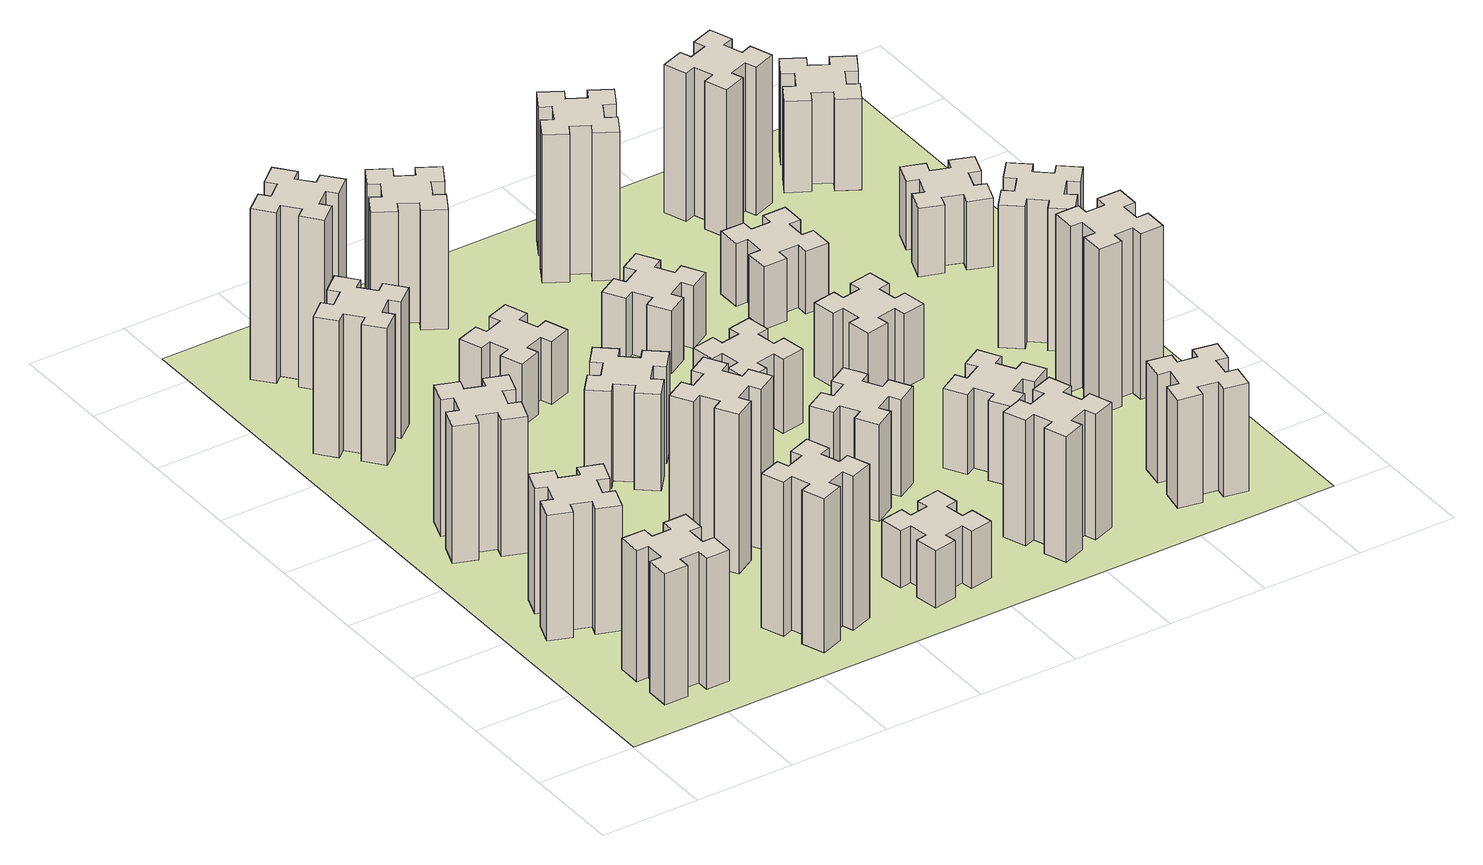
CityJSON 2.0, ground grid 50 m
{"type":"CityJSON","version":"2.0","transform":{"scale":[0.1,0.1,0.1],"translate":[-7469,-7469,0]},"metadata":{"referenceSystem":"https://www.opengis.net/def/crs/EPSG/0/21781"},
"CityObjects":{
"building1":{"type":"Building","attributes":{"class":"1000","function":"1000","usage":"1000","yearOfConstruction":2016,"roofType":"1000","measuredHeight":69,"storeysAboveGround":30,"storeysBelowGround":0},"geometry":[{"type":"Solid","lod":"1","boundaries":[[[[0,1,2,3,4,5,6,7,8,9,10,11,12,13,14,15,16,17,18,19]],[[17,16,20,21]],[[16,15,22,20]],[[15,14,23,22]],[[14,13,24,23]],[[13,12,25,24]],[[12,11,26,25]],[[11,10,27,26]],[[10,9,28,27]],[[9,8,29,28]],[[8,7,30,29]],[[7,6,31,30]],[[6,5,32,31]],[[5,4,33,32]],[[4,3,34,33]],[[3,2,35,34]],[[2,1,36,35]],[[1,0,37,36]],[[0,19,38,37]],[[19,18,39,38]],[[18,17,21,39]],[[24,25,26,27,28,29,30,31,32,33,34,35,36,37,38,39,21,20,22,23]]]]}]},
"building2":{"type":"Building","attributes":{"class":"1000","function":"1000","usage":"1000","yearOfConstruction":2016,"roofType":"1000","measuredHeight":66,"storeysAboveGround":30,"storeysBelowGround":0},"geometry":[{"type":"Solid","lod":"1","boundaries":[[[[40,41,42,43,44,45,46,47,48,49,50,51,52,53,54,55,56,57,58,59]],[[57,56,60,61]],[[56,55,62,60]],[[55,54,63,62]],[[54,53,64,63]],[[53,52,65,64]],[[52,51,66,65]],[[51,50,67,66]],[[50,49,68,67]],[[49,48,69,68]],[[48,47,70,69]],[[47,46,71,70]],[[46,45,72,71]],[[45,44,73,72]],[[44,43,74,73]],[[43,42,75,74]],[[42,41,76,75]],[[41,40,77,76]],[[40,59,78,77]],[[59,58,79,78]],[[58,57,61,79]],[[64,65,66,67,68,69,70,71,72,73,74,75,76,77,78,79,61,60,62,63]]]]}]},
"building3":{"type":"Building","attributes":{"class":"1000","function":"1000","usage":"1000","yearOfConstruction":2016,"roofType":"1000","measuredHeight":72,"storeysAboveGround":30,"storeysBelowGround":0},"geometry":[{"type":"Solid","lod":"1","boundaries":[[[[80,81,82,83,84,85,86,87,88,89,90,91,92,93,94,95,96,97,98,99]],[[97,96,100,101]],[[96,95,102,100]],[[95,94,103,102]],[[94,93,104,103]],[[93,92,105,104]],[[92,91,106,105]],[[91,90,107,106]],[[90,89,108,107]],[[89,88,109,108]],[[88,87,110,109]],[[87,86,111,110]],[[86,85,112,111]],[[85,84,113,112]],[[84,83,114,113]],[[83,82,115,114]],[[82,81,116,115]],[[81,80,117,116]],[[80,99,118,117]],[[99,98,119,118]],[[98,97,101,119]],[[104,105,106,107,108,109,110,111,112,113,114,115,116,117,118,119,101,100,102,103]]]]}]},
"building4":{"type":"Building","attributes":{"class":"1000","function":"1000","usage":"1000","yearOfConstruction":2016,"roofType":"1000","measuredHeight":72,"storeysAboveGround":30,"storeysBelowGround":0},"geometry":[{"type":"Solid","lod":"1","boundaries":[[[[120,121,122,123,124,125,126,127,128,129,130,131,132,133,134,135,136,137,138,139]],[[137,136,140,141]],[[136,135,142,140]],[[135,134,143,142]],[[134,133,144,143]],[[133,132,145,144]],[[132,131,146,145]],[[131,130,147,146]],[[130,129,148,147]],[[129,128,149,148]],[[128,127,150,149]],[[127,126,151,150]],[[126,125,152,151]],[[125,124,153,152]],[[124,123,154,153]],[[123,122,155,154]],[[122,121,156,155]],[[121,120,157,156]],[[120,139,158,157]],[[139,138,159,158]],[[138,137,141,159]],[[144,145,146,147,148,149,150,151,152,153,154,155,156,157,158,159,141,140,142,143]]]]}]},
"building5":{"type":"Building","attributes":{"class":"1000","function":"1000","usage":"1000","yearOfConstruction":2016,"roofType":"1000","measuredHeight":81,"storeysAboveGround":30,"storeysBelowGround":0},"geometry":[{"type":"Solid","lod":"1","boundaries":[[[[160,161,162,163,164,165,166,167,168,169,170,171,172,173,174,175,176,177,178,179]],[[177,176,180,181]],[[176,175,182,180]],[[175,174,183,182]],[[174,173,184,183]],[[173,172,185,184]],[[172,171,186,185]],[[171,170,187,186]],[[170,169,188,187]],[[169,168,189,188]],[[168,167,190,189]],[[167,166,191,190]],[[166,165,192,191]],[[165,164,193,192]],[[164,163,194,193]],[[163,162,195,194]],[[162,161,196,195]],[[161,160,197,196]],[[160,179,198,197]],[[179,178,199,198]],[[178,177,181,199]],[[184,185,186,187,188,189,190,191,192,193,194,195,196,197,198,199,181,180,182,183]]]]}]},
"building6":{"type":"Building","attributes":{"class":"1000","function":"1000","usage":"1000","yearOfConstruction":2016,"roofType":"1000","measuredHeight":90,"storeysAboveGround":30,"storeysBelowGround":0},"geometry":[{"type":"Solid","lod":"1","boundaries":[[[[200,201,202,203,204,205,206,207,208,209,210,211,212,213,214,215,216,217,218,219]],[[217,216,220,221]],[[216,215,222,220]],[[215,214,223,222]],[[214,213,224,223]],[[213,212,225,224]],[[212,211,226,225]],[[211,210,227,226]],[[210,209,228,227]],[[209,208,229,228]],[[208,207,230,229]],[[207,206,231,230]],[[206,205,232,231]],[[205,204,233,232]],[[204,203,234,233]],[[203,202,235,234]],[[202,201,236,235]],[[201,200,237,236]],[[200,219,238,237]],[[219,218,239,238]],[[218,217,221,239]],[[224,225,226,227,228,229,230,231,232,233,234,235,236,237,238,239,221,220,222,223]]]]}]},
"building7":{"type":"Building","attributes":{"class":"1000","function":"1000","usage":"1000","yearOfConstruction":2016,"roofType":"1000","measuredHeight":84,"storeysAboveGround":30,"storeysBelowGround":0},"geometry":[{"type":"Solid","lod":"1","boundaries":[[[[240,241,242,243,244,245,246,247,248,249,250,251,252,253,254,255,256,257,258,259]],[[257,256,260,261]],[[256,255,262,260]],[[255,254,263,262]],[[254,253,264,263]],[[253,252,265,264]],[[252,251,266,265]],[[251,250,267,266]],[[250,249,268,267]],[[249,248,269,268]],[[248,247,270,269]],[[247,246,271,270]],[[246,245,272,271]],[[245,244,273,272]],[[244,243,274,273]],[[243,242,275,274]],[[242,241,276,275]],[[241,240,277,276]],[[240,259,278,277]],[[259,258,279,278]],[[258,257,261,279]],[[264,265,266,267,268,269,270,271,272,273,274,275,276,277,278,279,261,260,262,263]]]]}]},
"building8":{"type":"Building","attributes":{"class":"1000","function":"1000","usage":"1000","yearOfConstruction":2016,"roofType":"1000","measuredHeight":51,"storeysAboveGround":30,"storeysBelowGround":0},"geometry":[{"type":"Solid","lod":"1","boundaries":[[[[280,281,282,283,284,285,286,287,288,289,290,291,292,293,294,295,296,297,298,299]],[[297,296,300,301]],[[296,295,302,300]],[[295,294,303,302]],[[294,293,304,303]],[[293,292,305,304]],[[292,291,306,305]],[[291,290,307,306]],[[290,289,308,307]],[[289,288,309,308]],[[288,287,310,309]],[[287,286,311,310]],[[286,285,312,311]],[[285,284,313,312]],[[284,283,314,313]],[[283,282,315,314]],[[282,281,316,315]],[[281,280,317,316]],[[280,299,318,317]],[[299,298,319,318]],[[298,297,301,319]],[[304,305,306,307,308,309,310,311,312,313,314,315,316,317,318,319,301,300,302,303]]]]}]},
"building9":{"type":"Building","attributes":{"class":"1000","function":"1000","usage":"1000","yearOfConstruction":2016,"roofType":"1000","measuredHeight":33,"storeysAboveGround":30,"storeysBelowGround":0},"geometry":[{"type":"Solid","lod":"1","boundaries":[[[[320,321,322,323,324,325,326,327,328,329,330,331,332,333,334,335,336,337,338,339]],[[337,336,340,341]],[[336,335,342,340]],[[335,334,343,342]],[[334,333,344,343]],[[333,332,345,344]],[[332,331,346,345]],[[331,330,347,346]],[[330,329,348,347]],[[329,328,349,348]],[[328,327,350,349]],[[327,326,351,350]],[[326,325,352,351]],[[325,324,353,352]],[[324,323,354,353]],[[323,322,355,354]],[[322,321,356,355]],[[321,320,357,356]],[[320,339,358,357]],[[339,338,359,358]],[[338,337,341,359]],[[344,345,346,347,348,349,350,351,352,353,354,355,356,357,358,359,341,340,342,343]]]]}]},
"building10":{"type":"Building","attributes":{"class":"1000","function":"1000","usage":"1000","yearOfConstruction":2016,"roofType":"1000","measuredHeight":30,"storeysAboveGround":30,"storeysBelowGround":0},"geometry":[{"type":"Solid","lod":"1","boundaries":[[[[360,361,362,363,364,365,366,367,368,369,370,371,372,373,374,375,376,377,378,379]],[[377,376,380,381]],[[376,375,382,380]],[[375,374,383,382]],[[374,373,384,383]],[[373,372,385,384]],[[372,371,386,385]],[[371,370,387,386]],[[370,369,388,387]],[[369,368,389,388]],[[368,367,390,389]],[[367,366,391,390]],[[366,365,392,391]],[[365,364,393,392]],[[364,363,394,393]],[[363,362,395,394]],[[362,361,396,395]],[[361,360,397,396]],[[360,379,398,397]],[[379,378,399,398]],[[378,377,381,399]],[[384,385,386,387,388,389,390,391,392,393,394,395,396,397,398,399,381,380,382,383]]]]}]},
"building11":{"type":"Building","attributes":{"class":"1000","function":"1000","usage":"1000","yearOfConstruction":2016,"roofType":"1000","measuredHeight":63,"storeysAboveGround":30,"storeysBelowGround":0},"geometry":[{"type":"Solid","lod":"1","boundaries":[[[[400,401,402,403,404,405,406,407,408,409,410,411,412,413,414,415,416,417,418,419]],[[417,416,420,421]],[[416,415,422,420]],[[415,414,423,422]],[[414,413,424,423]],[[413,412,425,424]],[[412,411,426,425]],[[411,410,427,426]],[[410,409,428,427]],[[409,408,429,428]],[[408,407,430,429]],[[407,406,431,430]],[[406,405,432,431]],[[405,404,433,432]],[[404,403,434,433]],[[403,402,435,434]],[[402,401,436,435]],[[401,400,437,436]],[[400,419,438,437]],[[419,418,439,438]],[[418,417,421,439]],[[424,425,426,427,428,429,430,431,432,433,434,435,436,437,438,439,421,420,422,423]]]]}]},
"building12":{"type":"Building","attributes":{"class":"1000","function":"1000","usage":"1000","yearOfConstruction":2016,"roofType":"1000","measuredHeight":51,"storeysAboveGround":30,"storeysBelowGround":0},"geometry":[{"type":"Solid","lod":"1","boundaries":[[[[440,441,442,443,444,445,446,447,448,449,450,451,452,453,454,455,456,457,458,459]],[[457,456,460,461]],[[456,455,462,460]],[[455,454,463,462]],[[454,453,464,463]],[[453,452,465,464]],[[452,451,466,465]],[[451,450,467,466]],[[450,449,468,467]],[[449,448,469,468]],[[448,447,470,469]],[[447,446,471,470]],[[446,445,472,471]],[[445,444,473,472]],[[444,443,474,473]],[[443,442,475,474]],[[442,441,476,475]],[[441,440,477,476]],[[440,459,478,477]],[[459,458,479,478]],[[458,457,461,479]],[[464,465,466,467,468,469,470,471,472,473,474,475,476,477,478,479,461,460,462,463]]]]}]},
"building13":{"type":"Building","attributes":{"class":"1000","function":"1000","usage":"1000","yearOfConstruction":2016,"roofType":"1000","measuredHeight":39,"storeysAboveGround":30,"storeysBelowGround":0},"geometry":[{"type":"Solid","lod":"1","boundaries":[[[[480,481,482,483,484,485,486,487,488,489,490,491,492,493,494,495,496,497,498,499]],[[497,496,500,501]],[[496,495,502,500]],[[495,494,503,502]],[[494,493,504,503]],[[493,492,505,504]],[[492,491,506,505]],[[491,490,507,506]],[[490,489,508,507]],[[489,488,509,508]],[[488,487,510,509]],[[487,486,511,510]],[[486,485,512,511]],[[485,484,513,512]],[[484,483,514,513]],[[483,482,515,514]],[[482,481,516,515]],[[481,480,517,516]],[[480,499,518,517]],[[499,498,519,518]],[[498,497,501,519]],[[504,505,506,507,508,509,510,511,512,513,514,515,516,517,518,519,501,500,502,503]]]]}]},
"building14":{"type":"Building","attributes":{"class":"1000","function":"1000","usage":"1000","yearOfConstruction":2016,"roofType":"1000","measuredHeight":66,"storeysAboveGround":30,"storeysBelowGround":0},"geometry":[{"type":"Solid","lod":"1","boundaries":[[[[520,521,522,523,524,525,526,527,528,529,530,531,532,533,534,535,536,537,538,539]],[[537,536,540,541]],[[536,535,542,540]],[[535,534,543,542]],[[534,533,544,543]],[[533,532,545,544]],[[532,531,546,545]],[[531,530,547,546]],[[530,529,548,547]],[[529,528,549,548]],[[528,527,550,549]],[[527,526,551,550]],[[526,525,552,551]],[[525,524,553,552]],[[524,523,554,553]],[[523,522,555,554]],[[522,521,556,555]],[[521,520,557,556]],[[520,539,558,557]],[[539,538,559,558]],[[538,537,541,559]],[[544,545,546,547,548,549,550,551,552,553,554,555,556,557,558,559,541,540,542,543]]]]}]},
"building15":{"type":"Building","attributes":{"class":"1000","function":"1000","usage":"1000","yearOfConstruction":2016,"roofType":"1000","measuredHeight":33,"storeysAboveGround":30,"storeysBelowGround":0},"geometry":[{"type":"Solid","lod":"1","boundaries":[[[[560,561,562,563,564,565,566,567,568,569,570,571,572,573,574,575,576,577,578,579]],[[577,576,580,581]],[[576,575,582,580]],[[575,574,583,582]],[[574,573,584,583]],[[573,572,585,584]],[[572,571,586,585]],[[571,570,587,586]],[[570,569,588,587]],[[569,568,589,588]],[[568,567,590,589]],[[567,566,591,590]],[[566,565,592,591]],[[565,564,593,592]],[[564,563,594,593]],[[563,562,595,594]],[[562,561,596,595]],[[561,560,597,596]],[[560,579,598,597]],[[579,578,599,598]],[[578,577,581,599]],[[584,585,586,587,588,589,590,591,592,593,594,595,596,597,598,599,581,580,582,583]]]]}]},
"building16":{"type":"Building","attributes":{"class":"1000","function":"1000","usage":"1000","yearOfConstruction":2016,"roofType":"1000","measuredHeight":42,"storeysAboveGround":30,"storeysBelowGround":0},"geometry":[{"type":"Solid","lod":"1","boundaries":[[[[600,601,602,603,604,605,606,607,608,609,610,611,612,613,614,615,616,617,618,619]],[[617,616,620,621]],[[616,615,622,620]],[[615,614,623,622]],[[614,613,624,623]],[[613,612,625,624]],[[612,611,626,625]],[[611,610,627,626]],[[610,609,628,627]],[[609,608,629,628]],[[608,607,630,629]],[[607,606,631,630]],[[606,605,632,631]],[[605,604,633,632]],[[604,603,634,633]],[[603,602,635,634]],[[602,601,636,635]],[[601,600,637,636]],[[600,619,638,637]],[[619,618,639,638]],[[618,617,621,639]],[[624,625,626,627,628,629,630,631,632,633,634,635,636,637,638,639,621,620,622,623]]]]}]},
"building17":{"type":"Building","attributes":{"class":"1000","function":"1000","usage":"1000","yearOfConstruction":2016,"roofType":"1000","measuredHeight":78,"storeysAboveGround":30,"storeysBelowGround":0},"geometry":[{"type":"Solid","lod":"1","boundaries":[[[[640,641,642,643,644,645,646,647,648,649,650,651,652,653,654,655,656,657,658,659]],[[657,656,660,661]],[[656,655,662,660]],[[655,654,663,662]],[[654,653,664,663]],[[653,652,665,664]],[[652,651,666,665]],[[651,650,667,666]],[[650,649,668,667]],[[649,648,669,668]],[[648,647,670,669]],[[647,646,671,670]],[[646,645,672,671]],[[645,644,673,672]],[[644,643,674,673]],[[643,642,675,674]],[[642,641,676,675]],[[641,640,677,676]],[[640,659,678,677]],[[659,658,679,678]],[[658,657,661,679]],[[664,665,666,667,668,669,670,671,672,673,674,675,676,677,678,679,661,660,662,663]]]]}]},
"building18":{"type":"Building","attributes":{"class":"1000","function":"1000","usage":"1000","yearOfConstruction":2016,"roofType":"1000","measuredHeight":39,"storeysAboveGround":30,"storeysBelowGround":0},"geometry":[{"type":"Solid","lod":"1","boundaries":[[[[680,681,682,683,684,685,686,687,688,689,690,691,692,693,694,695,696,697,698,699]],[[697,696,700,701]],[[696,695,702,700]],[[695,694,703,702]],[[694,693,704,703]],[[693,692,705,704]],[[692,691,706,705]],[[691,690,707,706]],[[690,689,708,707]],[[689,688,709,708]],[[688,687,710,709]],[[687,686,711,710]],[[686,685,712,711]],[[685,684,713,712]],[[684,683,714,713]],[[683,682,715,714]],[[682,681,716,715]],[[681,680,717,716]],[[680,699,718,717]],[[699,698,719,718]],[[698,697,701,719]],[[704,705,706,707,708,709,710,711,712,713,714,715,716,717,718,719,701,700,702,703]]]]}]},
"building19":{"type":"Building","attributes":{"class":"1000","function":"1000","usage":"1000","yearOfConstruction":2016,"roofType":"1000","measuredHeight":33,"storeysAboveGround":30,"storeysBelowGround":0},"geometry":[{"type":"Solid","lod":"1","boundaries":[[[[720,721,722,723,724,725,726,727,728,729,730,731,732,733,734,735,736,737,738,739]],[[737,736,740,741]],[[736,735,742,740]],[[735,734,743,742]],[[734,733,744,743]],[[733,732,745,744]],[[732,731,746,745]],[[731,730,747,746]],[[730,729,748,747]],[[729,728,749,748]],[[728,727,750,749]],[[727,726,751,750]],[[726,725,752,751]],[[725,724,753,752]],[[724,723,754,753]],[[723,722,755,754]],[[722,721,756,755]],[[721,720,757,756]],[[720,739,758,757]],[[739,738,759,758]],[[738,737,741,759]],[[744,745,746,747,748,749,750,751,752,753,754,755,756,757,758,759,741,740,742,743]]]]}]},
"building20":{"type":"Building","attributes":{"class":"1000","function":"1000","usage":"1000","yearOfConstruction":2016,"roofType":"1000","measuredHeight":57,"storeysAboveGround":30,"storeysBelowGround":0},"geometry":[{"type":"Solid","lod":"1","boundaries":[[[[760,761,762,763,764,765,766,767,768,769,770,771,772,773,774,775,776,777,778,779]],[[777,776,780,781]],[[776,775,782,780]],[[775,774,783,782]],[[774,773,784,783]],[[773,772,785,784]],[[772,771,786,785]],[[771,770,787,786]],[[770,769,788,787]],[[769,768,789,788]],[[768,767,790,789]],[[767,766,791,790]],[[766,765,792,791]],[[765,764,793,792]],[[764,763,794,793]],[[763,762,795,794]],[[762,761,796,795]],[[761,760,797,796]],[[760,779,798,797]],[[779,778,799,798]],[[778,777,781,799]],[[784,785,786,787,788,789,790,791,792,793,794,795,796,797,798,799,781,780,782,783]]]]}]},
"building21":{"type":"Building","attributes":{"class":"1000","function":"1000","usage":"1000","yearOfConstruction":2016,"roofType":"1000","measuredHeight":78,"storeysAboveGround":30,"storeysBelowGround":0},"geometry":[{"type":"Solid","lod":"1","boundaries":[[[[800,801,802,803,804,805,806,807,808,809,810,811,812,813,814,815,816,817,818,819]],[[817,816,820,821]],[[816,815,822,820]],[[815,814,823,822]],[[814,813,824,823]],[[813,812,825,824]],[[812,811,826,825]],[[811,810,827,826]],[[810,809,828,827]],[[809,808,829,828]],[[808,807,830,829]],[[807,806,831,830]],[[806,805,832,831]],[[805,804,833,832]],[[804,803,834,833]],[[803,802,835,834]],[[802,801,836,835]],[[801,800,837,836]],[[800,819,838,837]],[[819,818,839,838]],[[818,817,821,839]],[[824,825,826,827,828,829,830,831,832,833,834,835,836,837,838,839,821,820,822,823]]]]}]},
"building22":{"type":"Building","attributes":{"class":"1000","function":"1000","usage":"1000","yearOfConstruction":2016,"roofType":"1000","measuredHeight":87,"storeysAboveGround":30,"storeysBelowGround":0},"geometry":[{"type":"Solid","lod":"1","boundaries":[[[[840,841,842,843,844,845,846,847,848,849,850,851,852,853,854,855,856,857,858,859]],[[857,856,860,861]],[[856,855,862,860]],[[855,854,863,862]],[[854,853,864,863]],[[853,852,865,864]],[[852,851,866,865]],[[851,850,867,866]],[[850,849,868,867]],[[849,848,869,868]],[[848,847,870,869]],[[847,846,871,870]],[[846,845,872,871]],[[845,844,873,872]],[[844,843,874,873]],[[843,842,875,874]],[[842,841,876,875]],[[841,840,877,876]],[[840,859,878,877]],[[859,858,879,878]],[[858,857,861,879]],[[864,865,866,867,868,869,870,871,872,873,874,875,876,877,878,879,861,860,862,863]]]]}]},
"building23":{"type":"Building","attributes":{"class":"1000","function":"1000","usage":"1000","yearOfConstruction":2016,"roofType":"1000","measuredHeight":75,"storeysAboveGround":30,"storeysBelowGround":0},"geometry":[{"type":"Solid","lod":"1","boundaries":[[[[880,881,882,883,884,885,886,887,888,889,890,891,892,893,894,895,896,897,898,899]],[[897,896,900,901]],[[896,895,902,900]],[[895,894,903,902]],[[894,893,904,903]],[[893,892,905,904]],[[892,891,906,905]],[[891,890,907,906]],[[890,889,908,907]],[[889,888,909,908]],[[888,887,910,909]],[[887,886,911,910]],[[886,885,912,911]],[[885,884,913,912]],[[884,883,914,913]],[[883,882,915,914]],[[882,881,916,915]],[[881,880,917,916]],[[880,899,918,917]],[[899,898,919,918]],[[898,897,901,919]],[[904,905,906,907,908,909,910,911,912,913,914,915,916,917,918,919,901,900,902,903]]]]}]},
"building24":{"type":"Building","attributes":{"class":"1000","function":"1000","usage":"1000","yearOfConstruction":2016,"roofType":"1000","measuredHeight":36,"storeysAboveGround":30,"storeysBelowGround":0},"geometry":[{"type":"Solid","lod":"1","boundaries":[[[[920,921,922,923,924,925,926,927,928,929,930,931,932,933,934,935,936,937,938,939]],[[937,936,940,941]],[[936,935,942,940]],[[935,934,943,942]],[[934,933,944,943]],[[933,932,945,944]],[[932,931,946,945]],[[931,930,947,946]],[[930,929,948,947]],[[929,928,949,948]],[[928,927,950,949]],[[927,926,951,950]],[[926,925,952,951]],[[925,924,953,952]],[[924,923,954,953]],[[923,922,955,954]],[[922,921,956,955]],[[921,920,957,956]],[[920,939,958,957]],[[939,938,959,958]],[[938,937,941,959]],[[944,945,946,947,948,949,950,951,952,953,954,955,956,957,958,959,941,940,942,943]]]]}]},
"building25":{"type":"Building","attributes":{"class":"1000","function":"1000","usage":"1000","yearOfConstruction":2016,"roofType":"1000","measuredHeight":48,"storeysAboveGround":30,"storeysBelowGround":0},"geometry":[{"type":"Solid","lod":"1","boundaries":[[[[960,961,962,963,964,965,966,967,968,969,970,971,972,973,974,975,976,977,978,979]],[[977,976,980,981]],[[976,975,982,980]],[[975,974,983,982]],[[974,973,984,983]],[[973,972,985,984]],[[972,971,986,985]],[[971,970,987,986]],[[970,969,988,987]],[[969,968,989,988]],[[968,967,990,989]],[[967,966,991,990]],[[966,965,992,991]],[[965,964,993,992]],[[964,963,994,993]],[[963,962,995,994]],[[962,961,996,995]],[[961,960,997,996]],[[960,979,998,997]],[[979,978,999,998]],[[978,977,981,999]],[[984,985,986,987,988,989,990,991,992,993,994,995,996,997,998,999,981,980,982,983]]]]}]},
"landuse1":{"type":"LandUse","attributes":{"name":"plot1","function":"1010"},"geometry":[{"type":"MultiSurface","lod":"1","boundaries":[[[1000,1001,1002,1003]]]}]}
},
"vertices":[
[425,265,0],[525,265,0],[525,205,0],[645,205,0],[645,325,0],[585,325,0],[585,425,0],[645,425,0],[645,545,0],[525,545,0],[525,485,0],[425,485,0],[425,545,0],[305,545,0],[305,425,0],[365,425,0],[365,325,0],[305,325,0],[305,205,0],[425,205,0],[365,325,690],[305,325,690],[365,425,690],[305,425,690],[305,545,690],[425,545,690],[425,485,690],[525,485,690],[525,545,690],[645,545,690],[645,425,690],[585,425,690],[585,325,690],[645,325,690],[645,205,690],[525,205,690],[525,265,690],[425,265,690],[425,205,690],[305,205,690],
[289,1100,0],[255,1006,0],[199,1027,0],[157,914,0],[270,873,0],[291,929,0],[385,895,0],[364,839,0],[477,797,0],[518,910,0],[462,931,0],[496,1025,0],[552,1004,0],[593,1117,0],[480,1158,0],[460,1102,0],[366,1136,0],[387,1192,0],[274,1233,0],[233,1120,0],[366,1136,660],[387,1192,660],[460,1102,660],[480,1158,660],[593,1117,660],[552,1004,660],[496,1025,660],[462,931,660],[518,910,660],[477,797,660],[364,839,660],[385,895,660],[291,929,660],[270,873,660],[157,914,660],[199,1027,660],[255,1006,660],[289,1100,660],[233,1120,660],[274,1233,660],
[291,1669,0],[385,1635,0],[364,1579,0],[477,1537,0],[518,1650,0],[462,1671,0],[496,1765,0],[552,1744,0],[593,1857,0],[480,1898,0],[460,1842,0],[366,1876,0],[387,1932,0],[274,1973,0],[233,1860,0],[289,1840,0],[255,1746,0],[199,1767,0],[157,1654,0],[270,1613,0],[255,1746,720],[199,1767,720],[289,1840,720],[233,1860,720],[274,1973,720],[387,1932,720],[366,1876,720],[460,1842,720],[480,1898,720],[593,1857,720],[552,1744,720],[496,1765,720],[462,1671,720],[518,1650,720],[477,1537,720],[364,1579,720],[385,1635,720],[291,1669,720],[270,1613,720],[157,1654,720],
[259,2663,0],[323,2586,0],[277,2548,0],[354,2456,0],[446,2533,0],[408,2579,0],[484,2643,0],[523,2597,0],[615,2674,0],[538,2766,0],[492,2728,0],[427,2804,0],[473,2843,0],[396,2935,0],[304,2858,0],[343,2812,0],[266,2747,0],[228,2793,0],[136,2716,0],[213,2624,0],[266,2747,720],[228,2793,720],[343,2812,720],[304,2858,720],[396,2935,720],[473,2843,720],[427,2804,720],[492,2728,720],[538,2766,720],[615,2674,720],[523,2597,720],[484,2643,720],[408,2579,720],[446,2533,720],[354,2456,720],[277,2548,720],[323,2586,720],[259,2663,720],[213,2624,720],[136,2716,720],
[1206,255,0],[1300,289,0],[1320,233,0],[1433,274,0],[1392,387,0],[1336,366,0],[1302,460,0],[1358,480,0],[1317,593,0],[1204,552,0],[1225,496,0],[1131,462,0],[1110,518,0],[997,477,0],[1039,364,0],[1095,385,0],[1129,291,0],[1073,270,0],[1114,157,0],[1227,199,0],[1129,291,810],[1073,270,810],[1095,385,810],[1039,364,810],[997,477,810],[1110,518,810],[1131,462,810],[1225,496,810],[1204,552,810],[1317,593,810],[1358,480,810],[1302,460,810],[1336,366,810],[1392,387,810],[1433,274,810],[1320,233,810],[1300,289,810],[1206,255,810],[1227,199,810],[1114,157,810],
[443,3452,0],[366,3387,0],[328,3433,0],[236,3356,0],[313,3264,0],[359,3303,0],[423,3226,0],[377,3188,0],[454,3096,0],[546,3173,0],[508,3219,0],[584,3283,0],[623,3237,0],[715,3314,0],[638,3406,0],[592,3368,0],[527,3444,0],[573,3483,0],[496,3575,0],[404,3498,0],[527,3444,900],[573,3483,900],[592,3368,900],[638,3406,900],[715,3314,900],[623,3237,900],[584,3283,900],[508,3219,900],[546,3173,900],[454,3096,900],[377,3188,900],[423,3226,900],[359,3303,900],[313,3264,900],[236,3356,900],[328,3433,900],[366,3387,900],[443,3452,900],[404,3498,900],[496,3575,900],
[1204,1236,0],[1117,1186,0],[1087,1238,0],[983,1178,0],[1043,1074,0],[1095,1104,0],[1145,1017,0],[1093,987,0],[1153,883,0],[1257,943,0],[1227,995,0],[1314,1045,0],[1344,993,0],[1448,1053,0],[1388,1157,0],[1336,1127,0],[1286,1214,0],[1338,1244,0],[1278,1348,0],[1174,1288,0],[1286,1214,840],[1338,1244,840],[1336,1127,840],[1388,1157,840],[1448,1053,840],[1344,993,840],[1314,1045,840],[1227,995,840],[1257,943,840],[1153,883,840],[1093,987,840],[1145,1017,840],[1095,1104,840],[1043,1074,840],[983,1178,840],[1087,1238,840],[1117,1186,840],[1204,1236,840],[1174,1288,840],[1278,1348,840],
[1163,1964,0],[1099,1888,0],[1053,1926,0],[976,1834,0],[1068,1757,0],[1106,1803,0],[1183,1739,0],[1144,1693,0],[1236,1616,0],[1313,1708,0],[1267,1746,0],[1332,1823,0],[1378,1784,0],[1455,1876,0],[1363,1953,0],[1324,1907,0],[1248,1972,0],[1286,2018,0],[1194,2095,0],[1117,2003,0],[1248,1972,510],[1286,2018,510],[1324,1907,510],[1363,1953,510],[1455,1876,510],[1378,1784,510],[1332,1823,510],[1267,1746,510],[1313,1708,510],[1236,1616,510],[1144,1693,510],[1183,1739,510],[1106,1803,510],[1068,1757,510],[976,1834,510],[1053,1926,510],[1099,1888,510],[1163,1964,510],[1117,2003,510],[1194,2095,510],
[1236,2586,0],[1202,2680,0],[1258,2700,0],[1217,2813,0],[1104,2772,0],[1125,2716,0],[1031,2682,0],[1010,2738,0],[897,2697,0],[939,2584,0],[995,2605,0],[1029,2511,0],[973,2490,0],[1014,2377,0],[1127,2419,0],[1106,2475,0],[1200,2509,0],[1220,2453,0],[1333,2494,0],[1292,2607,0],[1200,2509,330],[1220,2453,330],[1106,2475,330],[1127,2419,330],[1014,2377,330],[973,2490,330],[1029,2511,330],[995,2605,330],[939,2584,330],[897,2697,330],[1010,2738,330],[1031,2682,330],[1125,2716,330],[1104,2772,330],[1217,2813,330],[1258,2700,330],[1202,2680,330],[1236,2586,330],[1292,2607,330],[1333,2494,330],
[1825,258,0],[1924,276,0],[1934,217,0],[2052,237,0],[2031,356,0],[1972,345,0],[1955,444,0],[2014,454,0],[1993,572,0],[1875,551,0],[1885,492,0],[1787,475,0],[1777,534,0],[1658,513,0],[1679,395,0],[1738,405,0],[1756,307,0],[1697,297,0],[1717,178,0],[1836,199,0],[1756,307,300],[1697,297,300],[1738,405,300],[1679,395,300],[1658,513,300],[1777,534,300],[1787,475,300],[1885,492,300],[1875,551,300],[1993,572,300],[2014,454,300],[1955,444,300],[1972,345,300],[2031,356,300],[2052,237,300],[1934,217,300],[1924,276,300],[1825,258,300],[1836,199,300],[1717,178,300],
[1045,3534,0],[995,3447,0],[943,3477,0],[883,3373,0],[987,3313,0],[1017,3365,0],[1104,3315,0],[1074,3263,0],[1178,3203,0],[1238,3307,0],[1186,3337,0],[1236,3424,0],[1288,3394,0],[1348,3498,0],[1244,3558,0],[1214,3506,0],[1127,3556,0],[1157,3608,0],[1053,3668,0],[993,3564,0],[1127,3556,630],[1157,3608,630],[1214,3506,630],[1244,3558,630],[1348,3498,630],[1288,3394,630],[1236,3424,630],[1186,3337,630],[1238,3307,630],[1178,3203,630],[1074,3263,630],[1104,3315,630],[1017,3365,630],[987,3313,630],[883,3373,630],[943,3477,630],[995,3447,630],[1045,3534,630],[993,3564,630],[1053,3668,630],
[1967,995,0],[2054,1045,0],[2084,993,0],[2188,1053,0],[2128,1157,0],[2076,1127,0],[2026,1214,0],[2078,1244,0],[2018,1348,0],[1914,1288,0],[1944,1236,0],[1857,1186,0],[1827,1238,0],[1723,1178,0],[1783,1074,0],[1835,1104,0],[1885,1017,0],[1833,987,0],[1893,883,0],[1997,943,0],[1885,1017,510],[1833,987,510],[1835,1104,510],[1783,1074,510],[1723,1178,510],[1827,1238,510],[1857,1186,510],[1944,1236,510],[1914,1288,510],[2018,1348,510],[2078,1244,510],[2026,1214,510],[2076,1127,510],[2128,1157,510],[2188,1053,510],[2084,993,510],[2054,1045,510],[1967,995,510],[1997,943,510],[1893,883,510],
[1972,1825,0],[1955,1924,0],[2014,1934,0],[1993,2052,0],[1875,2031,0],[1885,1972,0],[1787,1955,0],[1777,2014,0],[1658,1993,0],[1679,1875,0],[1738,1885,0],[1756,1787,0],[1697,1777,0],[1717,1658,0],[1836,1679,0],[1825,1738,0],[1924,1756,0],[1934,1697,0],[2052,1717,0],[2031,1836,0],[1924,1756,390],[1934,1697,390],[1825,1738,390],[1836,1679,390],[1717,1658,390],[1697,1777,390],[1756,1787,390],[1738,1885,390],[1679,1875,390],[1658,1993,390],[1777,2014,390],[1787,1955,390],[1885,1972,390],[1875,2031,390],[1993,2052,390],[2014,1934,390],[1955,1924,390],[1972,1825,390],[2031,1836,390],[2052,1717,390],
[2375,385,0],[2409,291,0],[2353,270,0],[2394,157,0],[2507,199,0],[2486,255,0],[2580,289,0],[2600,233,0],[2713,274,0],[2672,387,0],[2616,366,0],[2582,460,0],[2638,480,0],[2597,593,0],[2484,552,0],[2505,496,0],[2411,462,0],[2390,518,0],[2277,477,0],[2319,364,0],[2411,462,660],[2390,518,660],[2505,496,660],[2484,552,660],[2597,593,660],[2638,480,660],[2582,460,660],[2616,366,660],[2672,387,660],[2713,274,660],[2600,233,660],[2580,289,660],[2486,255,660],[2507,199,660],[2394,157,660],[2353,270,660],[2409,291,660],[2375,385,660],[2319,364,660],[2277,477,660],
[1735,2584,0],[1785,2497,0],[1733,2467,0],[1793,2363,0],[1897,2423,0],[1867,2475,0],[1954,2525,0],[1984,2473,0],[2088,2533,0],[2028,2637,0],[1976,2607,0],[1926,2694,0],[1978,2724,0],[1918,2828,0],[1814,2768,0],[1844,2716,0],[1757,2666,0],[1727,2718,0],[1623,2658,0],[1683,2554,0],[1757,2666,330],[1727,2718,330],[1844,2716,330],[1814,2768,330],[1918,2828,330],[1978,2724,330],[1926,2694,330],[1976,2607,330],[2028,2637,330],[2088,2533,330],[1984,2473,330],[1954,2525,330],[1867,2475,330],[1897,2423,330],[1793,2363,330],[1733,2467,330],[1785,2497,330],[1735,2584,330],[1683,2554,330],[1623,2658,330],
[2607,895,0],[2694,945,0],[2724,893,0],[2828,953,0],[2768,1057,0],[2716,1027,0],[2666,1114,0],[2718,1144,0],[2658,1248,0],[2554,1188,0],[2584,1136,0],[2497,1086,0],[2467,1138,0],[2363,1078,0],[2423,974,0],[2475,1004,0],[2525,917,0],[2473,887,0],[2533,783,0],[2637,843,0],[2525,917,420],[2473,887,420],[2475,1004,420],[2423,974,420],[2363,1078,420],[2467,1138,420],[2497,1086,420],[2584,1136,420],[2554,1188,420],[2658,1248,420],[2718,1144,420],[2666,1114,420],[2716,1027,420],[2768,1057,420],[2828,953,420],[2724,893,420],[2694,945,420],[2607,895,420],[2637,843,420],[2533,783,420],
[1885,3434,0],[1835,3347,0],[1783,3377,0],[1723,3273,0],[1827,3213,0],[1857,3265,0],[1944,3215,0],[1914,3163,0],[2018,3103,0],[2078,3207,0],[2026,3237,0],[2076,3324,0],[2128,3294,0],[2188,3398,0],[2084,3458,0],[2054,3406,0],[1967,3456,0],[1997,3508,0],[1893,3568,0],[1833,3464,0],[1967,3456,780],[1997,3508,780],[2054,3406,780],[2084,3458,780],[2188,3398,780],[2128,3294,780],[2076,3324,780],[2026,3237,780],[2078,3207,780],[2018,3103,780],[1914,3163,780],[1944,3215,780],[1857,3265,780],[1827,3213,780],[1723,3273,780],[1783,3377,780],[1835,3347,780],[1885,3434,780],[1833,3464,780],[1893,3568,780],
[2525,1972,0],[2427,1955,0],[2417,2014,0],[2298,1993,0],[2319,1875,0],[2378,1885,0],[2396,1787,0],[2337,1777,0],[2357,1658,0],[2476,1679,0],[2465,1738,0],[2564,1756,0],[2574,1697,0],[2692,1717,0],[2671,1836,0],[2612,1825,0],[2595,1924,0],[2654,1934,0],[2633,2052,0],[2515,2031,0],[2595,1924,390],[2654,1934,390],[2612,1825,390],[2671,1836,390],[2692,1717,390],[2574,1697,390],[2564,1756,390],[2465,1738,390],[2476,1679,390],[2357,1658,390],[2337,1777,390],[2396,1787,390],[2378,1885,390],[2319,1875,390],[2298,1993,390],[2417,2014,390],[2427,1955,390],[2525,1972,390],[2515,2031,390],[2633,2052,390],
[2385,2645,0],[2385,2545,0],[2325,2545,0],[2325,2425,0],[2445,2425,0],[2445,2485,0],[2545,2485,0],[2545,2425,0],[2665,2425,0],[2665,2545,0],[2605,2545,0],[2605,2645,0],[2665,2645,0],[2665,2765,0],[2545,2765,0],[2545,2705,0],[2445,2705,0],[2445,2765,0],[2325,2765,0],[2325,2645,0],[2445,2705,330],[2445,2765,330],[2545,2705,330],[2545,2765,330],[2665,2765,330],[2665,2645,330],[2605,2645,330],[2605,2545,330],[2665,2545,330],[2665,2425,330],[2545,2425,330],[2545,2485,330],[2445,2485,330],[2445,2425,330],[2325,2425,330],[2325,2545,330],[2385,2545,330],[2385,2645,330],[2325,2645,330],[2325,2765,330],
[3335,307,0],[3352,405,0],[3411,395,0],[3432,513,0],[3314,534,0],[3304,475,0],[3205,492,0],[3216,551,0],[3097,572,0],[3077,454,0],[3136,444,0],[3118,345,0],[3059,356,0],[3038,237,0],[3157,217,0],[3167,276,0],[3265,258,0],[3255,199,0],[3373,178,0],[3394,297,0],[3265,258,570],[3255,199,570],[3167,276,570],[3157,217,570],[3038,237,570],[3059,356,570],[3118,345,570],[3136,444,570],[3077,454,570],[3097,572,570],[3216,551,570],[3205,492,570],[3304,475,570],[3314,534,570],[3432,513,570],[3411,395,570],[3352,405,570],[3335,307,570],[3394,297,570],[3373,178,570],
[2686,3215,0],[2780,3249,0],[2800,3193,0],[2913,3234,0],[2872,3347,0],[2816,3326,0],[2782,3420,0],[2838,3440,0],[2797,3553,0],[2684,3512,0],[2705,3456,0],[2611,3422,0],[2590,3478,0],[2477,3437,0],[2519,3324,0],[2575,3345,0],[2609,3251,0],[2553,3230,0],[2594,3117,0],[2707,3159,0],[2609,3251,780],[2553,3230,780],[2575,3345,780],[2519,3324,780],[2477,3437,780],[2590,3478,780],[2611,3422,780],[2705,3456,780],[2684,3512,780],[2797,3553,780],[2838,3440,780],[2782,3420,780],[2816,3326,780],[2872,3347,780],[2913,3234,780],[2800,3193,780],[2780,3249,780],[2686,3215,780],[2707,3159,780],[2594,3117,780],
[3445,1165,0],[3445,1265,0],[3505,1265,0],[3505,1385,0],[3385,1385,0],[3385,1325,0],[3285,1325,0],[3285,1385,0],[3165,1385,0],[3165,1265,0],[3225,1265,0],[3225,1165,0],[3165,1165,0],[3165,1045,0],[3285,1045,0],[3285,1105,0],[3385,1105,0],[3385,1045,0],[3505,1045,0],[3505,1165,0],[3385,1105,870],[3385,1045,870],[3285,1105,870],[3285,1045,870],[3165,1045,870],[3165,1165,870],[3225,1165,870],[3225,1265,870],[3165,1265,870],[3165,1385,870],[3285,1385,870],[3285,1325,870],[3385,1325,870],[3385,1385,870],[3505,1385,870],[3505,1265,870],[3445,1265,870],[3445,1165,870],[3505,1165,870],[3505,1045,870],
[3226,1703,0],[3303,1639,0],[3264,1593,0],[3356,1516,0],[3433,1608,0],[3387,1646,0],[3452,1723,0],[3498,1684,0],[3575,1776,0],[3483,1853,0],[3444,1807,0],[3368,1872,0],[3406,1918,0],[3314,1995,0],[3237,1903,0],[3283,1864,0],[3219,1788,0],[3173,1826,0],[3096,1734,0],[3188,1657,0],[3219,1788,750],[3173,1826,750],[3283,1864,750],[3237,1903,750],[3314,1995,750],[3406,1918,750],[3368,1872,750],[3444,1807,750],[3483,1853,750],[3575,1776,750],[3498,1684,750],[3452,1723,750],[3387,1646,750],[3433,1608,750],[3356,1516,750],[3264,1593,750],[3303,1639,750],[3226,1703,750],[3188,1657,750],[3096,1734,750],
[3249,2580,0],[3215,2486,0],[3159,2507,0],[3117,2394,0],[3230,2353,0],[3251,2409,0],[3345,2375,0],[3324,2319,0],[3437,2277,0],[3478,2390,0],[3422,2411,0],[3456,2505,0],[3512,2484,0],[3553,2597,0],[3440,2638,0],[3420,2582,0],[3326,2616,0],[3347,2672,0],[3234,2713,0],[3193,2600,0],[3326,2616,360],[3347,2672,360],[3420,2582,360],[3440,2638,360],[3553,2597,360],[3512,2484,360],[3456,2505,360],[3422,2411,360],[3478,2390,360],[3437,2277,360],[3324,2319,360],[3345,2375,360],[3251,2409,360],[3230,2353,360],[3117,2394,360],[3159,2507,360],[3215,2486,360],[3249,2580,360],[3193,2600,360],[3234,2713,360],
[3137,3265,0],[3224,3215,0],[3194,3163,0],[3298,3103,0],[3358,3207,0],[3306,3237,0],[3356,3324,0],[3408,3294,0],[3468,3398,0],[3364,3458,0],[3334,3406,0],[3247,3456,0],[3277,3508,0],[3173,3568,0],[3113,3464,0],[3165,3434,0],[3115,3347,0],[3063,3377,0],[3003,3273,0],[3107,3213,0],[3115,3347,480],[3063,3377,480],[3165,3434,480],[3113,3464,480],[3173,3568,480],[3277,3508,480],[3247,3456,480],[3334,3406,480],[3364,3458,480],[3468,3398,480],[3408,3294,480],[3356,3324,480],[3306,3237,480],[3358,3207,480],[3298,3103,480],[3194,3163,480],[3224,3215,480],[3137,3265,480],[3107,3213,480],[3003,3273,480],
[5,3705,0],[3705,3705,0],[3705,5,0],[5,5,0]
]}
